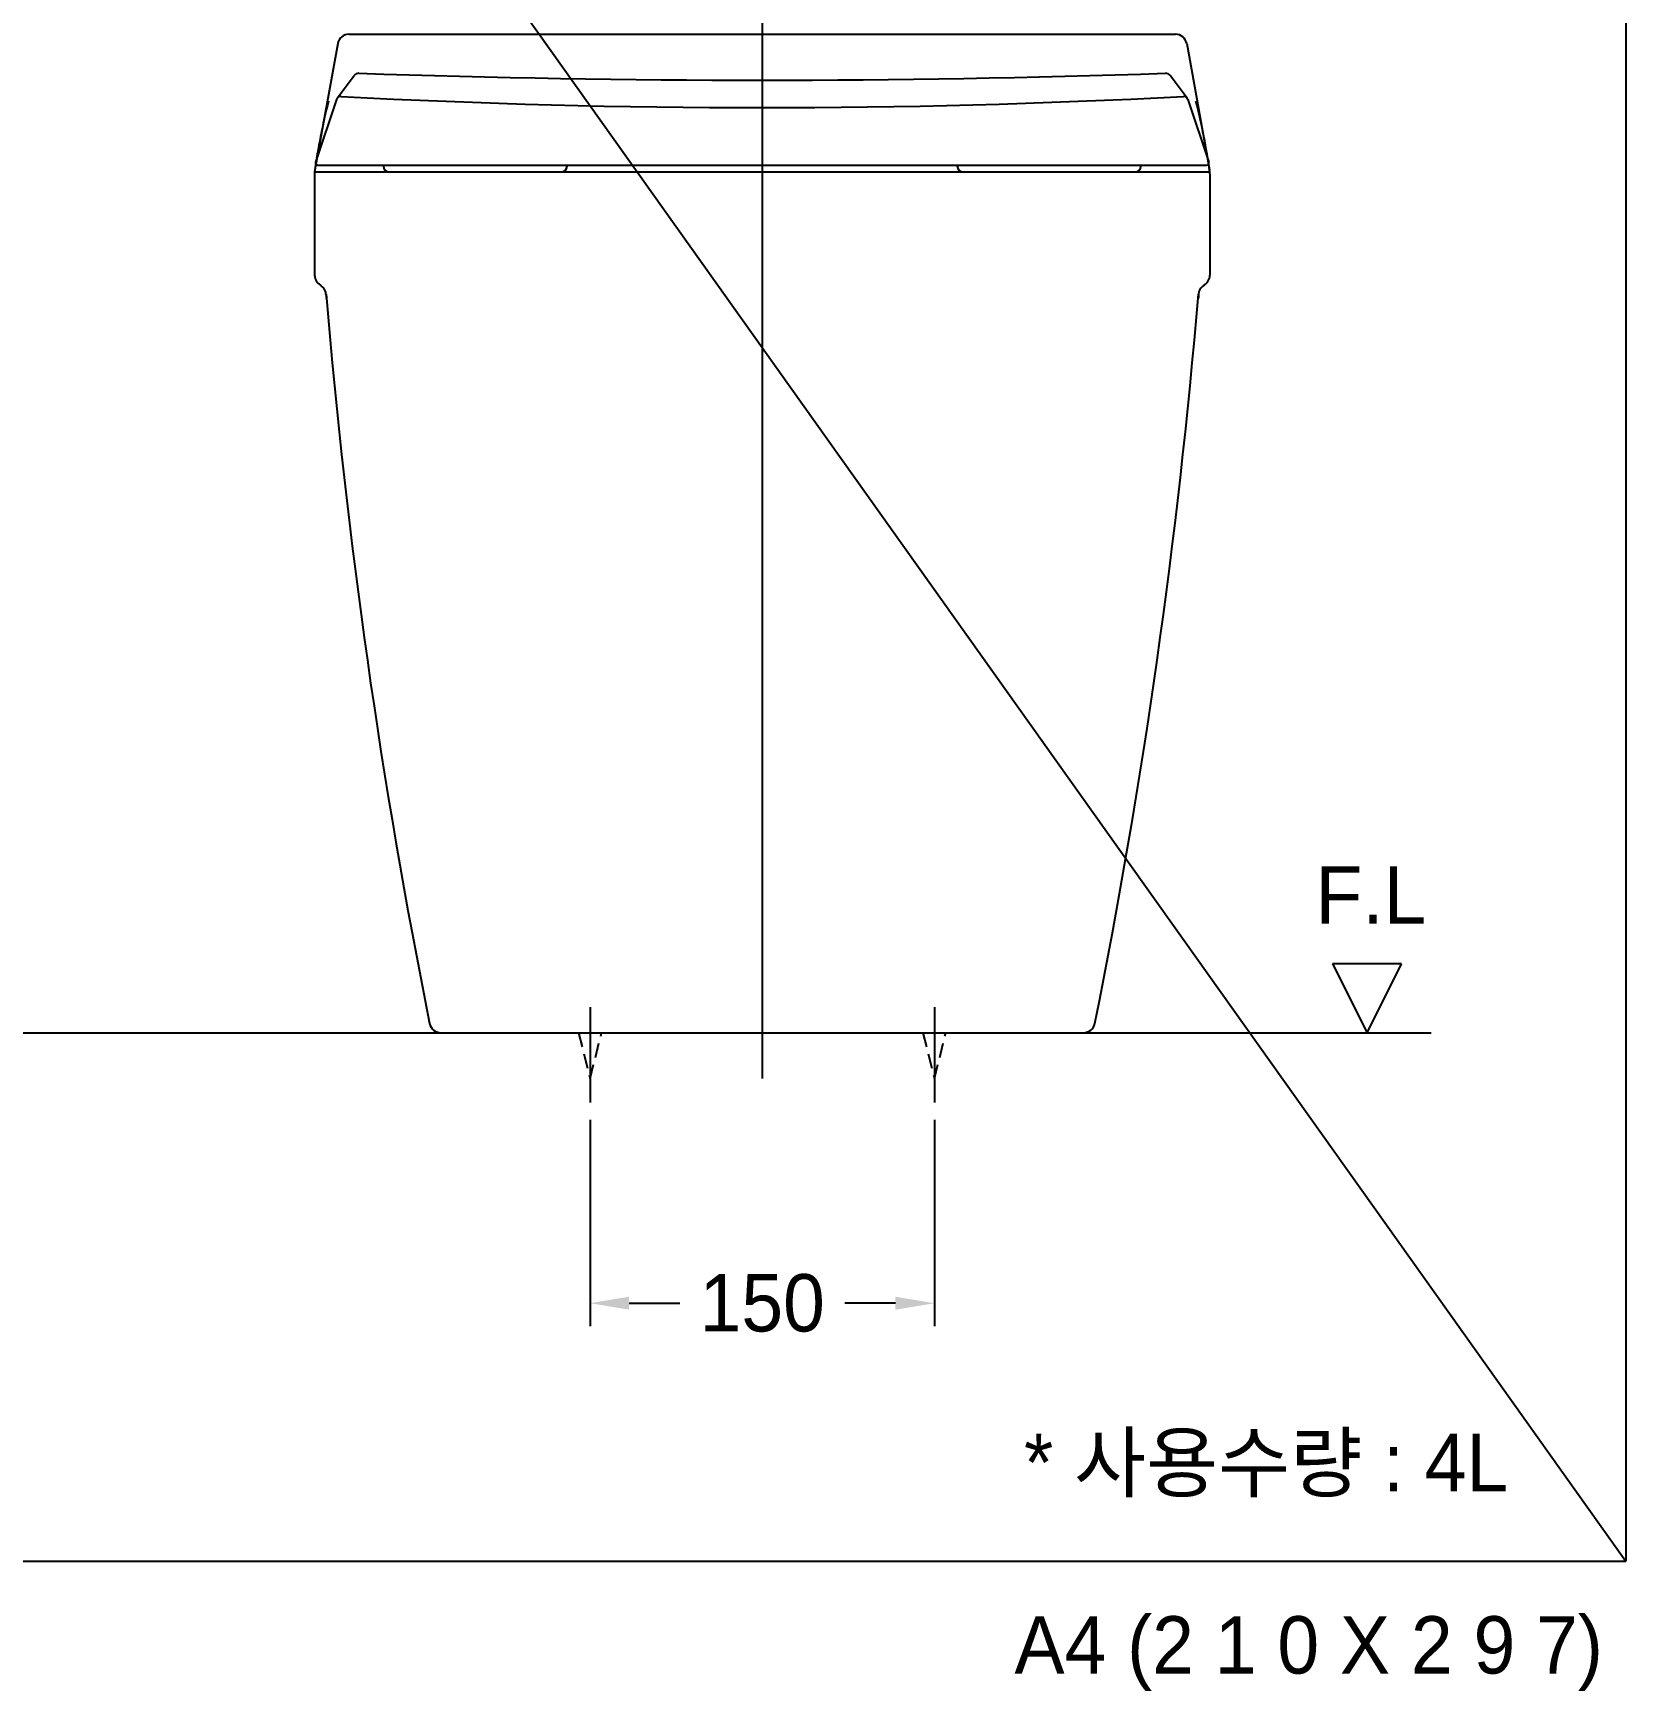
# Model space of a CAD drawing. Header units: millimetres. Extents: x 0 to 5600, y -67 to 2530.
# Drawn here: x 4906 to 5600, y -57 to 666 of the extents above; entities that cross this region are included whole.
import ezdxf
from ezdxf.enums import TextEntityAlignment as Align
from ezdxf.lldxf.tags import DXFTag

# ---------------------------------------------------------------- set-up
doc = ezdxf.new("R2010")
doc.units = ezdxf.units.MM
doc.linetypes.add('DASHED2', pattern=[9.525, 6.35, -3.175])
for name, color, linetype in [('TEXT', 7, 'Continuous'), ('내부선 및 부속', 4, 'Continuous'), ('도각라인', 7, 'Continuous'), ('외형선', 3, 'Continuous'), ('점선', 6, 'DASHED2'), ('중심선', 1, 'DASHED'), ('치수선', 7, 'Continuous')]:
    doc.layers.add(name, color=color, linetype=linetype)
doc.styles.add('____', font='')
doc.styles.add('타이틀', font='H2GTRM.TTF', dxfattribs={"height": 25})
doc.styles.get('____').set_extended_font_data('굴림')
tags = doc.linetypes.add('DASHDOT', pattern=[70, 31, -13, 13, -13]).pattern_tags.tags
tags[10:11] = [DXFTag(74, 4), DXFTag(75, 0), DXFTag(340, '0'), DXFTag(46, 0.0), DXFTag(50, 0.0), DXFTag(44, 0.0), DXFTag(45, 0.0)]
tags[8:9] = [DXFTag(74, 4), DXFTag(75, 0), DXFTag(340, '0'), DXFTag(46, 0.0), DXFTag(50, 0.0), DXFTag(44, 0.0), DXFTag(45, 0.0)]
tags[6:7] = [DXFTag(74, 4), DXFTag(75, 0), DXFTag(340, '0'), DXFTag(46, 0.0), DXFTag(50, 0.0), DXFTag(44, 0.0), DXFTag(45, 0.0)]
tags[4:5] = [DXFTag(74, 4), DXFTag(75, 0), DXFTag(340, '0'), DXFTag(46, 0.0), DXFTag(50, 0.0), DXFTag(44, 0.0), DXFTag(45, 0.0)]
tags = doc.linetypes.add('DASHED', pattern=[25.72, 12.86, -12.86]).pattern_tags.tags
tags[6:7] = [DXFTag(74, 4), DXFTag(75, 0), DXFTag(340, '0'), DXFTag(46, 0.0), DXFTag(50, 0.0), DXFTag(44, 0.0), DXFTag(45, 0.0)]
tags[4:5] = [DXFTag(74, 4), DXFTag(75, 0), DXFTag(340, '0'), DXFTag(46, 0.0), DXFTag(50, 0.0), DXFTag(44, 0.0), DXFTag(45, 0.0)]
doc.dimstyles.new('MSADIM', dxfattribs={"dimtxt": 33, "dimasz": 17, "dimexe": 10, "dimexo": 7.5, "dimgap": 10, "dimtad": 0, "dimtih": 1, "dimtoh": 1, "dimdec": 0, "dimzin": 1, "dimdsep": 46, "dimtxsty": '____', "dimcen": 11.25, "dimadec": 0, "dimazin": 0, "dimtfac": 1, "dimtdec": 0, "dimtix": 1, "dimtmove": 0, "dimatfit": 3, "dimfxl": 1, "dimtolj": 1, "dimtzin": 1, "dimarcsym": 0})

# ---------------------------------------------------------------- blocks, each defined once
blk = doc.blocks.new('*D27')
at = {"layer": '치수선', "color": 0, "linetype": 'Continuous', "lineweight": -2, "transparency": 16777216}
for p, q in [((5148.78, 192.3), (5148.78, 102.34)), ((5298.78, 192.3), (5298.78, 102.34)), ((5165.78, 112.34), (5187.85, 112.34)), ((5281.78, 112.34), (5259.71, 112.34))]:
    blk.add_line(p, q, dxfattribs=at)
at = {"layer": '치수선', "color": 0, "linetype": 'Continuous', "transparency": 16777216}
for points in [[(5165.78, 115.17), (5165.78, 109.51), (5148.78, 112.34)], [(5281.78, 115.17), (5281.78, 109.51), (5298.78, 112.34)]]:
    blk.add_solid(points, dxfattribs=at)
at = {"layer": '치수선', "color": 0, "linetype": 'Continuous', "transparency": 16777216, "insert": (5223.78, 112.34), "char_height": 25, "attachment_point": 5, "style": '____'}
blk.add_mtext('\\A1;150', dxfattribs=at)

msp = doc.modelspace()

# ---------------------------------------------------------------- linework, layer by layer
at = {"layer": '내부선 및 부속'}
for p, q in [((5038.58, 637.32), (5045.98, 647.22)), ((5408.95, 637.32), (5401.55, 647.22)), ((5038.28, 636.75), (5029.2, 609.52)), ((5409.25, 636.75), (5418.32, 609.52)), ((5030.15, 608.2), (5417.38, 608.2)), ((5028.78, 605.2), (5418.74, 605.2))]:
    msp.add_line(p, q, dxfattribs=at)
at = {"layer": '내부선 및 부속', "linetype": 'Continuous'}
for p, q in [((5058.76, 608.2), (5058.76, 607.7)), ((5138.76, 608.2), (5138.76, 607.7)), ((5308.76, 608.2), (5308.76, 607.7)), ((5388.76, 608.2), (5388.76, 607.7)), ((5061.26, 605.2), (5136.26, 605.2)), ((5311.26, 605.2), (5386.26, 605.2))]:
    msp.add_line(p, q, dxfattribs=at)
at = {"layer": '내부선 및 부속'}
for centre, radius, start, end in [((5047.93, 645.66), 2.5, 88.07171, 141.34019), ((5223.76, 5868.2), 5223, 268.07171, 271.92829), ((5399.59, 645.66), 2.5, 38.65981, 91.92829), ((5040.18, 636.12), 2, 86.92919, 161.56505), ((5223.76, 4058.2), 3425, 266.92919, 273.07081), ((5407.35, 636.12), 2, 18.43495, 93.07081), ((5030.15, 609.2), 1, 161.56505, 270), ((5417.38, 609.2), 1, 270, 18.43495)]:
    msp.add_arc(centre, radius, start, end, dxfattribs=at)
at = {"layer": '내부선 및 부속', "linetype": 'Continuous'}
for centre, start, end in [((5061.26, 607.7), 180, 270), ((5136.26, 607.7), 270, 0), ((5311.26, 607.7), 180, 270), ((5386.26, 607.7), 270, 0)]:
    msp.add_arc(centre, 2.5, start, end, dxfattribs=at)
at = {"layer": '도각라인', "color": 7}
for p in [(5600, 2530), (3800, 0)]:
    msp.add_line(p, (5600, 0), dxfattribs=at)
at = {"layer": '외형선'}
for p, q in [((3800, 2530), (5600, 0)), ((5043.78, 665.2), (5403.78, 665.2)), ((5038.86, 661.09), (5028.94, 606.08)), ((5408.7, 661.09), (5418.62, 606.08)), ((5028.78, 604.31), (5028.78, 560.2)), ((5418.78, 604.31), (5418.78, 560.2)), ((5033.78, 551.54), (5033.78, 550.2)), ((5413.78, 551.54), (5413.78, 550.2)), ((4651.21, 230.2), (5515.13, 230.2))]:
    msp.add_line(p, q, dxfattribs=at)
at = {"layer": '외형선', "linetype": 'Continuous'}
for p, q in [((5502.28, 260.2), (5472.28, 260.2)), ((5472.28, 260.2), (5487.28, 230.2)), ((5487.28, 230.2), (5502.28, 260.2))]:
    msp.add_line(p, q, dxfattribs=at)
at = {"layer": '외형선'}
for centre, radius, start, end in [((5043.78, 660.2), 5, 90, 169.77652), ((5403.78, 660.2), 5, 10.22348, 90), ((5306.11, 566.72), 280, 165.66749, 172.10151), ((5141.42, 566.72), 280, 7.89849, 14.33251), ((5038.78, 604.31), 10, 169.77652, 180), ((5408.78, 604.31), 10, 0, 10.22348), ((5033.78, 560.2), 5, 180, 240), ((5413.78, 560.2), 5, 300, 0), ((5028.78, 551.54), 5, 0, 60), ((7823.96, 786.06), 2800, 184.79591, 191.36663), ((2623.6, 786.06), 2800, 348.63337, 355.20409), ((5418.78, 551.54), 5, 120, 180), ((5083.78, 235.2), 5, 191.36663, 270), ((5363.78, 235.2), 5, 270, 348.63337)]:
    msp.add_arc(centre, radius, start, end, dxfattribs=at)
at = {"layer": '점선'}
for p, q in [((5143.78, 230.2), (5148.78, 210.2)), ((5148.78, 210.2), (5153.78, 230.2)), ((5293.78, 230.2), (5298.78, 210.2)), ((5298.78, 210.2), (5303.78, 230.2))]:
    msp.add_line(p, q, dxfattribs=at)
at = {"layer": '중심선'}
msp.add_line((5223.78, 1092.34), (5223.78, 210.2), dxfattribs=at)
at = {"layer": '중심선', "linetype": 'DASHDOT'}
for p, q in [((5148.78, 241.3), (5148.78, 199.8)), ((5298.78, 241.3), (5298.78, 199.8))]:
    msp.add_line(p, q, dxfattribs=at)

# ---------------------------------------------------------------- texts
at = {"layer": 'TEXT', "style": '타이틀'}
msp.add_text('* 사용수량 : 4L', height=25, dxfattribs=at).set_placement((5443.3, 42.93), align=Align.MIDDLE_CENTER)
at = {"layer": 'TEXT', "insert": (5464.78, 302.72), "char_height": 25, "width": 248.9925, "attachment_point": 1, "line_spacing_factor": 0.963855, "style": '타이틀'}
msp.add_mtext('{\\fﾱﾼﾸﾲ|b0|i0|c129|p0;F\\fﾱﾼﾸﾲ|b0|i0|c0|p0;.L}', dxfattribs=at)
at = {"layer": '도각라인', "style": '타이틀'}
msp.add_text('A4 (2 1 0 X 2 9 7)', height=25, dxfattribs=at).set_placement((5590, -36.52), align=Align.MIDDLE_RIGHT)

# ---------------------------------------------------------------- dimensions: what is measured, and where the dimension line sits
at = {"layer": '치수선', "linetype": 'Continuous'}
dim = msp.add_linear_dim(base=(5298.78, 112.34), p1=(5148.78, 199.8), p2=(5298.78, 199.8), dimstyle='MSADIM', override={"dimtxt": 25}, dxfattribs=at)
dim.commit()
dim.dimension.update_dxf_attribs({"geometry": '*D27', "text_midpoint": (5223.78, 112.34)})

doc.saveas('drawing.dxf')
